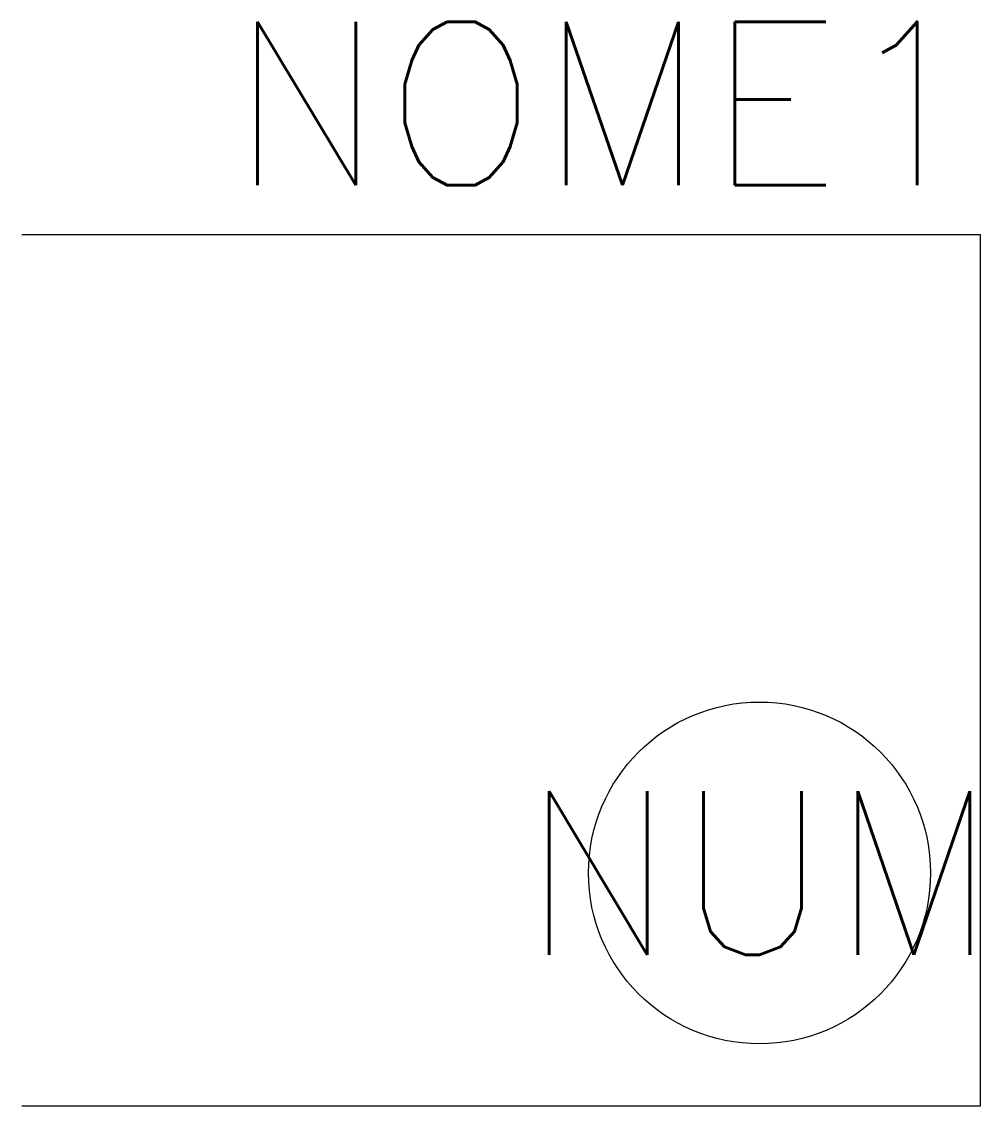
# Model space of a CAD drawing. Header units: millimetres. Extents: x 0 to 11.7, y -10.7 to 2.6.
import ezdxf
from ezdxf.enums import TextEntityAlignment as Align

# ---------------------------------------------------------------- set-up
doc = ezdxf.new("R2010")
doc.units = ezdxf.units.MM
doc.styles.add('Romans', font='romans.shx')

msp = doc.modelspace()

# ---------------------------------------------------------------- linework, layer by layer
msp.add_lwpolyline([(0, 0), (11.71, 0), (11.71, -10.656), (0, -10.656)])
at = {"ltscale": 10}
msp.add_circle((9.013, -7.804), 2.089, dxfattribs=at)

# ---------------------------------------------------------------- texts
at = {"color": 7, "style": 'Romans', "flags": 4}
msp.add_attdef('NOME1', text='NOME1', height=2, dxfattribs=at).set_placement((11.71, 0), align=Align.BOTTOM_RIGHT)
msp.add_attdef('NUM', text='NUM', height=2, dxfattribs=at).set_placement((9.013, -7.804), align=Align.MIDDLE_CENTER)

doc.saveas('drawing.dxf')
